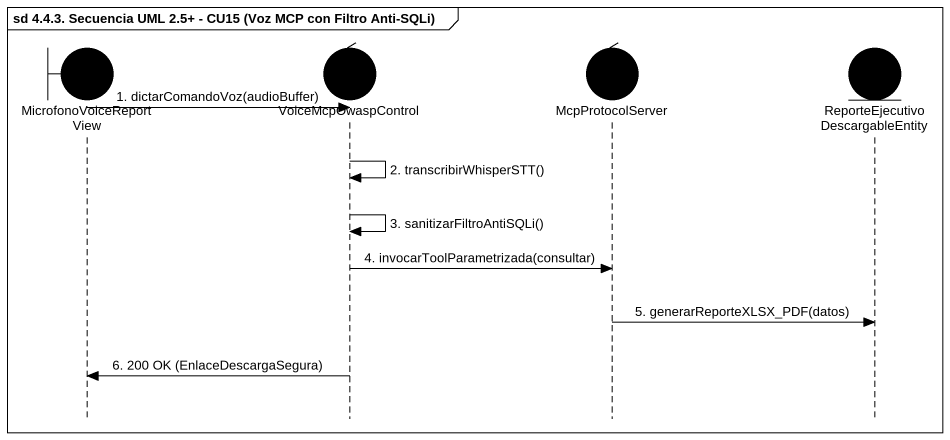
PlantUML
@startuml
mainframe sd 4.4.3. Secuencia UML 2.5+ - CU15 (Voz MCP con Filtro Anti-SQLi)
hide footbox
boundary MicrofonoVoiceReportView #000000
control VoiceMcpOwaspControl #000000
control McpProtocolServer #000000
entity "ReporteEjecutivoDescargableEntity" as ReporteEjecutivoDescargableE #000000

MicrofonoVoiceReportView -> VoiceMcpOwaspControl : 1. dictarComandoVoz(audioBuffer)
VoiceMcpOwaspControl -> VoiceMcpOwaspControl : 2. transcribirWhisperSTT()
VoiceMcpOwaspControl -> VoiceMcpOwaspControl : 3. sanitizarFiltroAntiSQLi()
VoiceMcpOwaspControl -> McpProtocolServer : 4. invocarToolParametrizada(consultar)
McpProtocolServer -> ReporteEjecutivoDescargableE : 5. generarReporteXLSX_PDF(datos)
VoiceMcpOwaspControl -> MicrofonoVoiceReportView : 6. 200 OK (EnlaceDescargaSegura)
@enduml
